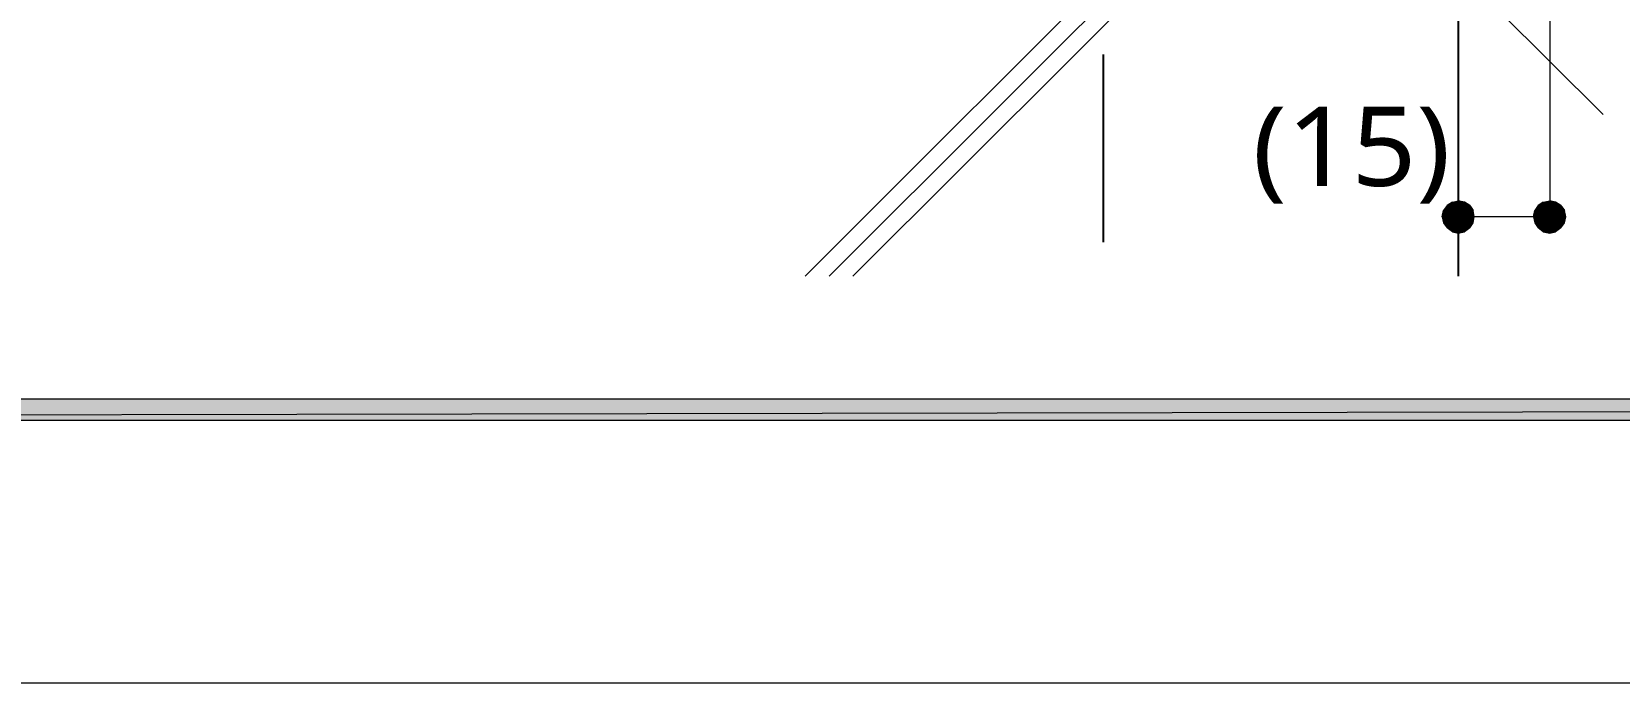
# Model space of a CAD drawing. Header units: millimetres. Extents: x 0 to 420, y 0 to 297.
# Drawn here: x 115.2 to 167.4, y 157 to 178.4 of the extents above; entities that cross this region are included whole.
import ezdxf
from ezdxf.enums import TextEntityAlignment as Align

# ---------------------------------------------------------------- set-up
doc = ezdxf.new("R2010")
doc.units = ezdxf.units.MM
doc.styles.add('kst32b', font='NotoSansJP-Variable.ttf')

msp = doc.modelspace()

# ---------------------------------------------------------------- hatches: boundary and pattern name
h = msp.add_hatch(color=7)
h.paths.add_polyline_path([(161.713, 172.678), (161.586, 172.508), (162.073, 172.297), (161.713, 172.678)])
h.paths.add_polyline_path([(161.586, 172.508), (162.073, 172.297), (161.544, 172.297), (161.586, 172.508)])
h.paths.add_polyline_path([(162.073, 172.297), (161.544, 172.297), (161.586, 172.106), (162.073, 172.297)])
h = msp.add_hatch(color=7)
h.paths.add_polyline_path([(162.285, 172.783), (162.073, 172.826), (162.073, 172.297), (162.285, 172.783)])
h.paths.add_polyline_path([(162.073, 172.826), (162.073, 172.297), (161.883, 172.783), (162.073, 172.826)])
h.paths.add_polyline_path([(162.073, 172.297), (161.883, 172.783), (161.713, 172.678), (162.073, 172.297)])
h = msp.add_hatch(color=7)
h.paths.add_polyline_path([(162.602, 172.297), (162.56, 172.508), (162.073, 172.297), (162.602, 172.297)])
h.paths.add_polyline_path([(162.56, 172.508), (162.073, 172.297), (162.454, 172.678), (162.56, 172.508)])
h.paths.add_polyline_path([(162.073, 172.297), (162.454, 172.678), (162.285, 172.783), (162.073, 172.297)])
h = msp.add_hatch(color=7)
h.paths.add_polyline_path([(164.698, 172.678), (164.592, 172.508), (165.079, 172.297), (164.698, 172.678)])
h.paths.add_polyline_path([(164.592, 172.508), (165.079, 172.297), (164.55, 172.297), (164.592, 172.508)])
h.paths.add_polyline_path([(165.079, 172.297), (164.55, 172.297), (164.592, 172.106), (165.079, 172.297)])
h = msp.add_hatch(color=7)
h.paths.add_polyline_path([(165.269, 172.783), (165.079, 172.826), (165.079, 172.297), (165.269, 172.783)])
h.paths.add_polyline_path([(165.079, 172.826), (165.079, 172.297), (164.867, 172.783), (165.079, 172.826)])
h.paths.add_polyline_path([(165.079, 172.297), (164.867, 172.783), (164.698, 172.678), (165.079, 172.297)])
h = msp.add_hatch(color=7)
h.paths.add_polyline_path([(165.608, 172.297), (165.566, 172.508), (165.079, 172.297), (165.608, 172.297)])
h.paths.add_polyline_path([(165.566, 172.508), (165.079, 172.297), (165.439, 172.678), (165.566, 172.508)])
h.paths.add_polyline_path([(165.079, 172.297), (165.439, 172.678), (165.269, 172.783), (165.079, 172.297)])
h = msp.add_hatch(color=7)
h.paths.add_polyline_path([(161.586, 172.106), (161.713, 171.937), (162.073, 172.297), (161.586, 172.106)])
h.paths.add_polyline_path([(161.713, 171.937), (162.073, 172.297), (161.883, 171.81), (161.713, 171.937)])
h.paths.add_polyline_path([(162.073, 172.297), (161.883, 171.81), (162.073, 171.767), (162.073, 172.297)])
h = msp.add_hatch(color=7)
h.paths.add_polyline_path([(162.073, 171.767), (162.285, 171.81), (162.073, 172.297), (162.073, 171.767)])
h.paths.add_polyline_path([(162.285, 171.81), (162.073, 172.297), (162.454, 171.937), (162.285, 171.81)])
h.paths.add_polyline_path([(162.073, 172.297), (162.454, 171.937), (162.56, 172.106), (162.073, 172.297)])
for points in [[(162.56, 172.106), (162.602, 172.297), (162.073, 172.297), (162.56, 172.106)], [(165.566, 172.106), (165.608, 172.297), (165.079, 172.297), (165.566, 172.106)]]:
    msp.add_hatch(color=7).paths.add_polyline_path(points)
h = msp.add_hatch(color=7)
h.paths.add_polyline_path([(164.592, 172.106), (164.698, 171.937), (165.079, 172.297), (164.592, 172.106)])
h.paths.add_polyline_path([(164.698, 171.937), (165.079, 172.297), (164.867, 171.81), (164.698, 171.937)])
h.paths.add_polyline_path([(165.079, 172.297), (164.867, 171.81), (165.079, 171.767), (165.079, 172.297)])
h = msp.add_hatch(color=7)
h.paths.add_polyline_path([(165.079, 171.767), (165.269, 171.81), (165.079, 172.297), (165.079, 171.767)])
h.paths.add_polyline_path([(165.269, 171.81), (165.079, 172.297), (165.439, 171.937), (165.269, 171.81)])
h.paths.add_polyline_path([(165.079, 172.297), (165.439, 171.937), (165.566, 172.106), (165.079, 172.297)])
h = msp.add_hatch(color=7)
h.paths.add_polyline_path([(394.166, 165.629), (394.166, 166.328), (26.183, 165.629), (394.166, 165.629)])
h.paths.add_polyline_path([(394.166, 166.328), (26.183, 165.629), (26.183, 166.328), (394.166, 166.328)])

# ---------------------------------------------------------------- linework, layer by layer
at = {"lineweight": 13}
for points in [[(151.786, 181.504), (140.631, 170.349)], [(152.421, 181.335), (141.415, 170.349)], [(153.056, 181.187), (142.198, 170.349)], [(161.671, 180.806), (166.836, 175.662)], [(165.079, 179.726), (165.079, 172.297)], [(165.079, 172.297), (162.073, 172.297)], [(394.166, 156.993), (26.183, 156.993)]]:
    msp.add_lwpolyline(points, dxfattribs=at)
at = {"lineweight": 25}
for points in [[(162.073, 179.684), (162.073, 170.349)], [(150.41, 177.631), (150.41, 171.471)]]:
    msp.add_lwpolyline(points, dxfattribs=at)
at = {"lineweight": 0}
for points in [[(161.713, 172.678), (161.586, 172.508), (162.073, 172.297)], [(162.073, 172.297), (161.883, 172.783), (161.713, 172.678)], [(162.073, 172.826), (162.073, 172.297), (161.883, 172.783)], [(162.285, 172.783), (162.073, 172.826), (162.073, 172.297)], [(162.073, 172.297), (162.454, 172.678), (162.285, 172.783)], [(162.56, 172.508), (162.073, 172.297), (162.454, 172.678)], [(164.698, 172.678), (164.592, 172.508), (165.079, 172.297)], [(165.079, 172.297), (164.867, 172.783), (164.698, 172.678)], [(165.079, 172.826), (165.079, 172.297), (164.867, 172.783)], [(165.269, 172.783), (165.079, 172.826), (165.079, 172.297)], [(165.079, 172.297), (165.439, 172.678), (165.269, 172.783)], [(165.566, 172.508), (165.079, 172.297), (165.439, 172.678)], [(161.586, 172.508), (162.073, 172.297), (161.544, 172.297)], [(162.073, 172.297), (161.544, 172.297), (161.586, 172.106)], [(161.586, 172.106), (161.713, 171.937), (162.073, 172.297)], [(161.713, 171.937), (162.073, 172.297), (161.883, 171.81)], [(162.073, 172.297), (161.883, 171.81), (162.073, 171.767)], [(162.602, 172.297), (162.56, 172.508), (162.073, 172.297)], [(162.073, 171.767), (162.285, 171.81), (162.073, 172.297)], [(162.285, 171.81), (162.073, 172.297), (162.454, 171.937)], [(162.073, 172.297), (162.454, 171.937), (162.56, 172.106)], [(162.56, 172.106), (162.602, 172.297), (162.073, 172.297)], [(164.592, 172.508), (165.079, 172.297), (164.55, 172.297)], [(165.079, 172.297), (164.55, 172.297), (164.592, 172.106)], [(164.592, 172.106), (164.698, 171.937), (165.079, 172.297)], [(164.698, 171.937), (165.079, 172.297), (164.867, 171.81)], [(165.079, 172.297), (164.867, 171.81), (165.079, 171.767)], [(165.608, 172.297), (165.566, 172.508), (165.079, 172.297)], [(165.079, 171.767), (165.269, 171.81), (165.079, 172.297)], [(165.269, 171.81), (165.079, 172.297), (165.439, 171.937)], [(165.079, 172.297), (165.439, 171.937), (165.566, 172.106)], [(165.566, 172.106), (165.608, 172.297), (165.079, 172.297)], [(394.166, 165.629), (394.166, 166.328), (26.183, 165.629)], [(394.166, 166.328), (26.183, 165.629), (26.183, 166.328)]]:
    msp.add_lwpolyline(points, close=True, dxfattribs=at)

# ---------------------------------------------------------------- texts
at = {"style": 'kst32b'}
msp.add_text('(15)', height=2.5989, dxfattribs=at).set_placement((155.321, 173.313), (161.818, 173.313), align=Align.FIT)

doc.saveas('drawing.dxf')
